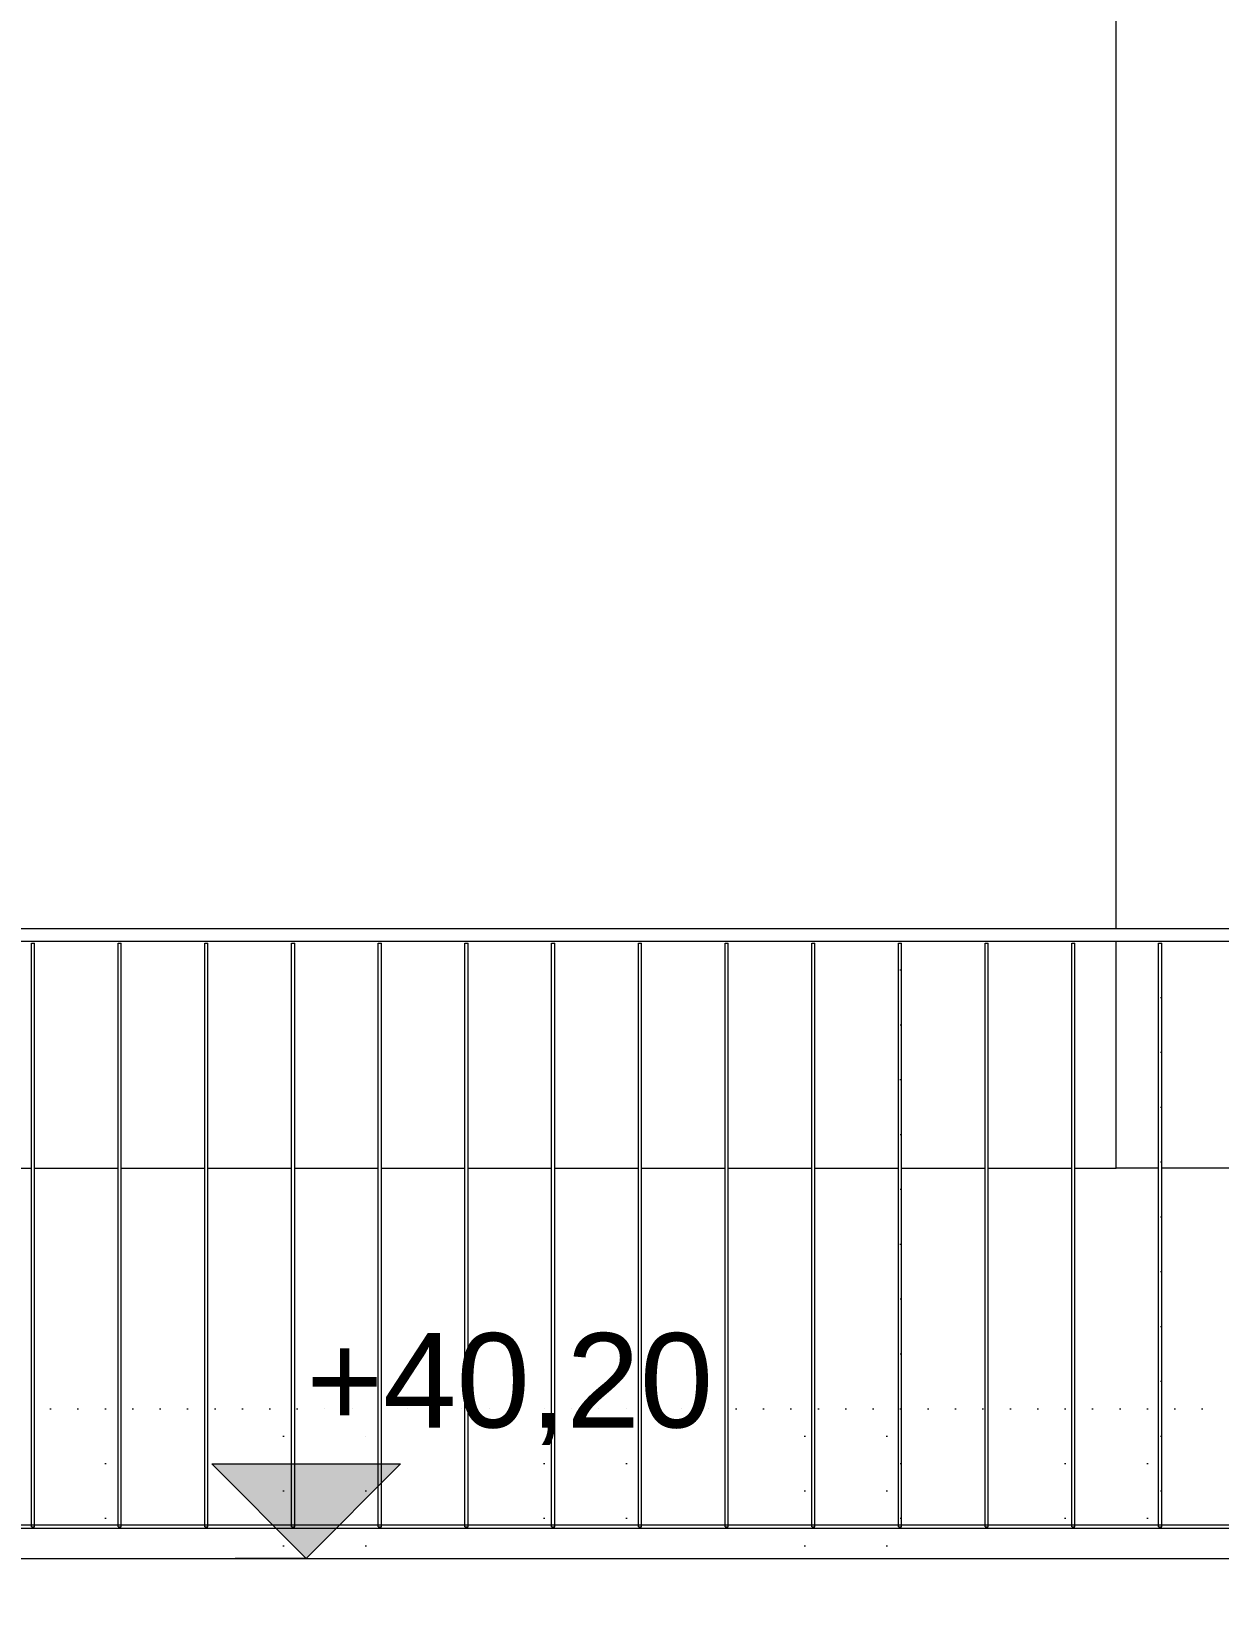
# Model space of a CAD drawing. Header units: metres. Extents: x -111189 to -108577, y -72951 to -72647.
# Drawn here: x -108747.023 to -108745.137, y -72942.056 to -72939.556 of the extents above; entities that cross this region are included whole.
import ezdxf

# ---------------------------------------------------------------- set-up
doc = ezdxf.new("R2010")
doc.units = ezdxf.units.M
doc.header["$MEASUREMENT"] = 0
for name, color, linetype in [('03 - LAJES', 7, 'Continuous'), ('06 - ESCADAS _ GUARDAS', 7, 'Continuous'), ('06 - FORRA', 7, 'Continuous'), ('12 - COTAS GERAIS', 7, 'Continuous')]:
    doc.layers.add(name, color=color, linetype=linetype)
doc.styles.add('ESTILO_GERADO_7', font='')
doc.styles.get('ESTILO_GERADO_7').set_extended_font_data('Helvetica')
doc.dimstyles.new('ESTILO_GERADO__5', dxfattribs={"dimtxt": 0.15, "dimasz": 0.114, "dimexe": 0.18, "dimexo": 0.0625, "dimgap": 0, "dimtad": 1, "dimzin": 0, "dimdsep": 46, "dimtxsty": 'ESTILO_GERADO_7', "dimblk": 'ARROWHEAD_2', "dimblk1": 'ARROWHEAD_2', "dimblk2": 'ARROWHEAD_2', "dimcen": 0.09, "dimse1": 1, "dimse2": 1, "dimclrd": 7, "dimclre": 7, "dimclrt": 7, "dimadec": 0, "dimazin": 0, "dimtfac": 1, "dimtdec": 4, "dimtmove": 0, "dimatfit": 3, "dimfxl": 1, "dimtolj": 1, "dimtzin": 0, "dimarcsym": 0})
pattern_1 = [(360, (-108919.279413, -72941.96242), (0.021783658, 0.043567315), [0, -0.043567315])]

# ---------------------------------------------------------------- blocks, each defined once
blk = doc.blocks.new('Corte Elem_2078_1', base_point=(-108919.2794, -72941.9624))
at = {"layer": '06 - ESCADAS _ GUARDAS', "linetype": 'Continuous', "lineweight": 13}
h = blk.add_hatch(dxfattribs=at)
h.set_pattern_fill('DOTS_0001', color=251, style=0, pattern_type=2)
h.set_pattern_definition(pattern_1)
h.paths.add_polyline_path([(-108746.6095, -72941.9324), (-108746.6045, -72941.9324), (-108746.6045, -72941.0049), (-108746.6095, -72941.0049)])
blk = doc.blocks.new('Corte Elem_2101_1', base_point=(-108919.2794, -72941.9624))
at = {"layer": '06 - ESCADAS _ GUARDAS', "color": 7, "linetype": 'Continuous', "lineweight": 13}
for p, q in [((-108744.4033, -72940.9824), (-108749.4994, -72940.9824)), ((-108744.4087, -72941.0024), (-108749.4794, -72941.0024))]:
    blk.add_line(p, q, dxfattribs=at)
blk = doc.blocks.new('Corte Elem_2136_1', base_point=(-108919.2794, -72941.9624))
at = {"layer": '06 - FORRA', "linetype": 'Continuous', "lineweight": 13}
h = blk.add_hatch(dxfattribs=at)
h.set_pattern_fill('DOTS_0001', color=251, style=0, pattern_type=2)
h.set_pattern_definition(pattern_1)
h.paths.add_polyline_path([(-108745.2322, -72941.3624), (-108745.2994, -72941.3624), (-108745.2994, -72941.3624), (-108745.2322, -72941.3624)])
h = blk.add_hatch(dxfattribs=at)
h.set_pattern_fill('DOTS_0001', color=251, style=0, pattern_type=2)
h.set_pattern_definition(pattern_1)
h.paths.add_polyline_path([(-108745.0945, -72941.3624), (-108745.2272, -72941.3624), (-108745.2272, -72941.3624), (-108745.0945, -72941.3624)])
h = blk.add_hatch(dxfattribs=at)
h.set_pattern_fill('DOTS_0001', color=251, style=0, pattern_type=2)
h.set_pattern_definition(pattern_1)
h.paths.add_polyline_path([(-108746.885, -72941.7182), (-108747.0177, -72941.7182), (-108747.0177, -72941.7485), (-108746.9068, -72941.7485), (-108746.9068, -72941.9299), (-108746.8925, -72941.9299), (-108746.8925, -72941.751), (-108746.8948, -72941.7485), (-108746.885, -72941.7485)])
h = blk.add_hatch(dxfattribs=at)
h.set_pattern_fill('DOTS_0001', color=251, style=0, pattern_type=2)
h.set_pattern_definition(pattern_1)
h.paths.add_polyline_path([(-108746.88, -72941.7182), (-108746.88, -72941.7485), (-108746.7691, -72941.7485), (-108746.7691, -72941.9299), (-108746.7548, -72941.9299), (-108746.7548, -72941.751), (-108746.757, -72941.7485), (-108746.7473, -72941.7485), (-108746.7473, -72941.7182)])
h = blk.add_hatch(dxfattribs=at)
h.set_pattern_fill('DOTS_0001', color=251, style=0, pattern_type=2)
h.set_pattern_definition(pattern_1)
h.paths.add_polyline_path([(-108746.6095, -72941.7182), (-108746.7423, -72941.7182), (-108746.7423, -72941.7485), (-108746.6314, -72941.7485), (-108746.6314, -72941.9299), (-108746.617, -72941.9299), (-108746.617, -72941.751), (-108746.6193, -72941.7485), (-108746.6095, -72941.7485)])
h = blk.add_hatch(dxfattribs=at)
h.set_pattern_fill('DOTS_0001', color=251, style=0, pattern_type=2)
h.set_pattern_definition(pattern_1)
h.paths.add_polyline_path([(-108746.4718, -72941.7182), (-108746.6045, -72941.7182), (-108746.6045, -72941.7485), (-108746.4936, -72941.7485), (-108746.4936, -72941.9299), (-108746.4793, -72941.9299), (-108746.4793, -72941.751), (-108746.4816, -72941.7485), (-108746.4718, -72941.7485)])
h = blk.add_hatch(dxfattribs=at)
h.set_pattern_fill('DOTS_0001', color=251, style=0, pattern_type=2)
h.set_pattern_definition(pattern_1)
h.paths.add_polyline_path([(-108746.3341, -72941.7182), (-108746.4668, -72941.7182), (-108746.4668, -72941.7485), (-108746.3559, -72941.7485), (-108746.3559, -72941.9299), (-108746.3416, -72941.9299), (-108746.3416, -72941.751), (-108746.3438, -72941.7485), (-108746.3341, -72941.7485)])
h = blk.add_hatch(dxfattribs=at)
h.set_pattern_fill('DOTS_0001', color=251, style=0, pattern_type=2)
h.set_pattern_definition(pattern_1)
h.paths.add_polyline_path([(-108746.1963, -72941.7182), (-108746.3291, -72941.7182), (-108746.3291, -72941.7485), (-108746.2182, -72941.7485), (-108746.2182, -72941.9299), (-108746.2038, -72941.9299), (-108746.2038, -72941.751), (-108746.2061, -72941.7485), (-108746.1963, -72941.7485)])
h = blk.add_hatch(dxfattribs=at)
h.set_pattern_fill('DOTS_0001', color=251, style=0, pattern_type=2)
h.set_pattern_definition(pattern_1)
h.paths.add_polyline_path([(-108746.1913, -72941.7485), (-108746.0804, -72941.7485), (-108746.0804, -72941.9299), (-108746.0661, -72941.9299), (-108746.0661, -72941.751), (-108746.0684, -72941.7485), (-108746.0586, -72941.7485), (-108746.0586, -72941.7182), (-108746.1913, -72941.7182)])
h = blk.add_hatch(dxfattribs=at)
h.set_pattern_fill('DOTS_0001', color=251, style=0, pattern_type=2)
h.set_pattern_definition(pattern_1)
h.paths.add_polyline_path([(-108746.0536, -72941.7485), (-108745.9427, -72941.7485), (-108745.9427, -72941.9299), (-108745.9284, -72941.9299), (-108745.9284, -72941.751), (-108745.9306, -72941.7485), (-108745.9209, -72941.7485), (-108745.9209, -72941.7182), (-108746.0536, -72941.7182)])
h = blk.add_hatch(dxfattribs=at)
h.set_pattern_fill('DOTS_0001', color=251, style=0, pattern_type=2)
h.set_pattern_definition(pattern_1)
h.paths.add_polyline_path([(-108745.9159, -72941.7182), (-108745.9159, -72941.7485), (-108745.805, -72941.7485), (-108745.805, -72941.9299), (-108745.7906, -72941.9299), (-108745.7906, -72941.751), (-108745.7929, -72941.7485), (-108745.7831, -72941.7485), (-108745.7831, -72941.7182)])
h = blk.add_hatch(dxfattribs=at)
h.set_pattern_fill('DOTS_0001', color=251, style=0, pattern_type=2)
h.set_pattern_definition(pattern_1)
h.paths.add_polyline_path([(-108745.6454, -72941.7182), (-108745.7781, -72941.7182), (-108745.7781, -72941.7485), (-108745.6672, -72941.7485), (-108745.6672, -72941.9299), (-108745.6529, -72941.9299), (-108745.6529, -72941.751), (-108745.6552, -72941.7485), (-108745.6454, -72941.7485)])
h = blk.add_hatch(dxfattribs=at)
h.set_pattern_fill('DOTS_0001', color=251, style=0, pattern_type=2)
h.set_pattern_definition(pattern_1)
h.paths.add_polyline_path([(-108745.5077, -72941.7182), (-108745.6404, -72941.7182), (-108745.6404, -72941.7485), (-108745.5295, -72941.7485), (-108745.5295, -72941.9299), (-108745.5152, -72941.9299), (-108745.5152, -72941.751), (-108745.5174, -72941.7485), (-108745.5077, -72941.7485)])
h = blk.add_hatch(dxfattribs=at)
h.set_pattern_fill('DOTS_0001', color=251, style=0, pattern_type=2)
h.set_pattern_definition(pattern_1)
h.paths.add_polyline_path([(-108745.3699, -72941.7182), (-108745.5027, -72941.7182), (-108745.5027, -72941.7485), (-108745.3918, -72941.7485), (-108745.3918, -72941.9299), (-108745.3774, -72941.9299), (-108745.3774, -72941.751), (-108745.3797, -72941.7485), (-108745.3699, -72941.7485)])
h = blk.add_hatch(dxfattribs=at)
h.set_pattern_fill('DOTS_0001', color=251, style=0, pattern_type=2)
h.set_pattern_definition(pattern_1)
h.paths.add_polyline_path([(-108745.3649, -72941.7182), (-108745.3649, -72941.7485), (-108745.254, -72941.7485), (-108745.254, -72941.9299), (-108745.2397, -72941.9299), (-108745.2397, -72941.751), (-108745.242, -72941.7485), (-108745.2322, -72941.7485), (-108745.2322, -72941.7182)])
h = blk.add_hatch(dxfattribs=at)
h.set_pattern_fill('DOTS_0001', color=251, style=0, pattern_type=2)
h.set_pattern_definition(pattern_1)
h.paths.add_polyline_path([(-108745.2272, -72941.7485), (-108745.1163, -72941.7485), (-108745.1163, -72941.9299), (-108745.102, -72941.9299), (-108745.102, -72941.751), (-108745.1043, -72941.7485), (-108745.0945, -72941.7485), (-108745.0945, -72941.7182), (-108745.2272, -72941.7182)])
h = blk.add_hatch(dxfattribs=at)
h.set_pattern_fill('DOTS_0001', color=251, style=0, pattern_type=2)
h.set_pattern_definition(pattern_1)
h.paths.add_polyline_path([(-108746.9068, -72941.9349), (-108746.9068, -72941.9824), (-108746.8925, -72941.9824), (-108746.8925, -72941.9349)])
h = blk.add_hatch(dxfattribs=at)
h.set_pattern_fill('DOTS_0001', color=251, style=0, pattern_type=2)
h.set_pattern_definition(pattern_1)
h.paths.add_polyline_path([(-108746.7691, -72941.9824), (-108746.7548, -72941.9824), (-108746.7548, -72941.9349), (-108746.7691, -72941.9349)])
h = blk.add_hatch(dxfattribs=at)
h.set_pattern_fill('DOTS_0001', color=251, style=0, pattern_type=2)
h.set_pattern_definition(pattern_1)
h.paths.add_polyline_path([(-108746.617, -72941.9349), (-108746.6314, -72941.9349), (-108746.6314, -72941.9824), (-108746.617, -72941.9824)])
h = blk.add_hatch(dxfattribs=at)
h.set_pattern_fill('DOTS_0001', color=251, style=0, pattern_type=2)
h.set_pattern_definition(pattern_1)
h.paths.add_polyline_path([(-108746.4793, -72941.9349), (-108746.4936, -72941.9349), (-108746.4936, -72941.9824), (-108746.4793, -72941.9824)])
h = blk.add_hatch(dxfattribs=at)
h.set_pattern_fill('DOTS_0001', color=251, style=0, pattern_type=2)
h.set_pattern_definition(pattern_1)
h.paths.add_polyline_path([(-108746.3559, -72941.9824), (-108746.3416, -72941.9824), (-108746.3416, -72941.9349), (-108746.3559, -72941.9349)])
h = blk.add_hatch(dxfattribs=at)
h.set_pattern_fill('DOTS_0001', color=251, style=0, pattern_type=2)
h.set_pattern_definition(pattern_1)
h.paths.add_polyline_path([(-108746.2182, -72941.9349), (-108746.2182, -72941.9824), (-108746.2038, -72941.9824), (-108746.2038, -72941.9349)])
h = blk.add_hatch(dxfattribs=at)
h.set_pattern_fill('DOTS_0001', color=251, style=0, pattern_type=2)
h.set_pattern_definition(pattern_1)
h.paths.add_polyline_path([(-108746.0804, -72941.9349), (-108746.0804, -72941.9824), (-108746.0661, -72941.9824), (-108746.0661, -72941.9349)])
h = blk.add_hatch(dxfattribs=at)
h.set_pattern_fill('DOTS_0001', color=251, style=0, pattern_type=2)
h.set_pattern_definition(pattern_1)
h.paths.add_polyline_path([(-108745.9284, -72941.9349), (-108745.9427, -72941.9349), (-108745.9427, -72941.9824), (-108745.9284, -72941.9824)])
h = blk.add_hatch(dxfattribs=at)
h.set_pattern_fill('DOTS_0001', color=251, style=0, pattern_type=2)
h.set_pattern_definition(pattern_1)
h.paths.add_polyline_path([(-108745.805, -72941.9824), (-108745.7906, -72941.9824), (-108745.7906, -72941.9349), (-108745.805, -72941.9349)])
h = blk.add_hatch(dxfattribs=at)
h.set_pattern_fill('DOTS_0001', color=251, style=0, pattern_type=2)
h.set_pattern_definition(pattern_1)
h.paths.add_polyline_path([(-108745.6529, -72941.9349), (-108745.6672, -72941.9349), (-108745.6672, -72941.9824), (-108745.6529, -72941.9824)])
h = blk.add_hatch(dxfattribs=at)
h.set_pattern_fill('DOTS_0001', color=251, style=0, pattern_type=2)
h.set_pattern_definition(pattern_1)
h.paths.add_polyline_path([(-108745.5152, -72941.9349), (-108745.5295, -72941.9349), (-108745.5295, -72941.9824), (-108745.5152, -72941.9824)])
h = blk.add_hatch(dxfattribs=at)
h.set_pattern_fill('DOTS_0001', color=251, style=0, pattern_type=2)
h.set_pattern_definition(pattern_1)
h.paths.add_polyline_path([(-108745.3918, -72941.9349), (-108745.3918, -72941.9824), (-108745.3774, -72941.9824), (-108745.3774, -72941.9349)])
h = blk.add_hatch(dxfattribs=at)
h.set_pattern_fill('DOTS_0001', color=251, style=0, pattern_type=2)
h.set_pattern_definition(pattern_1)
h.paths.add_polyline_path([(-108745.254, -72941.9349), (-108745.254, -72941.9824), (-108745.2397, -72941.9824), (-108745.2397, -72941.9349)])
at = {"layer": '06 - FORRA', "color": 7, "linetype": 'Continuous', "lineweight": 13}
for p, q in [((-108747.1554, -72941.3624), (-108747.0227, -72941.3624)), ((-108747.0177, -72941.3624), (-108746.885, -72941.3624)), ((-108746.88, -72941.3624), (-108746.7473, -72941.3624)), ((-108746.7423, -72941.3624), (-108746.6095, -72941.3624)), ((-108746.6045, -72941.3624), (-108746.4718, -72941.3624)), ((-108746.4668, -72941.3624), (-108746.3341, -72941.3624)), ((-108746.3291, -72941.3624), (-108746.1963, -72941.3624)), ((-108746.1913, -72941.3624), (-108746.0586, -72941.3624)), ((-108746.0536, -72941.3624), (-108745.9209, -72941.3624)), ((-108745.9159, -72941.3624), (-108745.7831, -72941.3624)), ((-108745.7781, -72941.3624), (-108745.6454, -72941.3624)), ((-108745.6404, -72941.3624), (-108745.5077, -72941.3624)), ((-108745.5027, -72941.3624), (-108745.3699, -72941.3624)), ((-108745.3649, -72941.3624), (-108745.2994, -72941.3624))]:
    blk.add_line(p, q, dxfattribs=at)
blk = doc.blocks.new('Corte Elem_2193_1', base_point=(-108919.2794, -72941.9624))
at = {"layer": '06 - FORRA', "color": 7, "linetype": 'Continuous', "lineweight": 13}
for p, q in [((-108745.2994, -72940.9824), (-108745.2994, -72936.1412)), ((-108745.2994, -72941.3624), (-108745.2994, -72941.0024)), ((-108745.2322, -72941.3624), (-108745.2994, -72941.3624)), ((-108745.0945, -72941.3624), (-108745.2272, -72941.3624))]:
    blk.add_line(p, q, dxfattribs=at)
blk = doc.blocks.new('Corte Elem_2206_1', base_point=(-108919.2794, -72941.9624))
at = {"layer": '06 - ESCADAS _ GUARDAS', "color": 7, "linetype": 'Continuous', "lineweight": 13}
for p, q in [((-108744.404, -72941.9349), (-108749.4794, -72941.9349)), ((-108747.0227, -72941.9299), (-108747.1554, -72941.9299)), ((-108747.0177, -72941.9299), (-108747.0227, -72941.9299)), ((-108746.885, -72941.9299), (-108747.0177, -72941.9299)), ((-108746.88, -72941.9299), (-108746.885, -72941.9299)), ((-108746.7473, -72941.9299), (-108746.88, -72941.9299)), ((-108746.7423, -72941.9299), (-108746.7473, -72941.9299)), ((-108746.6095, -72941.9299), (-108746.7423, -72941.9299)), ((-108746.6045, -72941.9299), (-108746.6095, -72941.9299)), ((-108746.4718, -72941.9299), (-108746.6045, -72941.9299)), ((-108746.4668, -72941.9299), (-108746.4718, -72941.9299)), ((-108746.3341, -72941.9299), (-108746.4668, -72941.9299)), ((-108746.3291, -72941.9299), (-108746.3341, -72941.9299)), ((-108746.1963, -72941.9299), (-108746.3291, -72941.9299)), ((-108746.1913, -72941.9299), (-108746.1963, -72941.9299)), ((-108746.0586, -72941.9299), (-108746.1913, -72941.9299)), ((-108746.0536, -72941.9299), (-108746.0586, -72941.9299)), ((-108745.9209, -72941.9299), (-108746.0536, -72941.9299)), ((-108745.9159, -72941.9299), (-108745.9209, -72941.9299)), ((-108745.7831, -72941.9299), (-108745.9159, -72941.9299)), ((-108745.7781, -72941.9299), (-108745.7831, -72941.9299)), ((-108745.6454, -72941.9299), (-108745.7781, -72941.9299)), ((-108745.6404, -72941.9299), (-108745.6454, -72941.9299)), ((-108745.5077, -72941.9299), (-108745.6404, -72941.9299)), ((-108745.5027, -72941.9299), (-108745.5077, -72941.9299)), ((-108745.3699, -72941.9299), (-108745.5027, -72941.9299)), ((-108745.3649, -72941.9299), (-108745.3699, -72941.9299)), ((-108745.2322, -72941.9299), (-108745.3649, -72941.9299)), ((-108745.2272, -72941.9299), (-108745.2322, -72941.9299)), ((-108745.0945, -72941.9299), (-108745.2272, -72941.9299))]:
    blk.add_line(p, q, dxfattribs=at)
blk = doc.blocks.new('Corte Elem_2210_1', base_point=(-108919.2794, -72941.9624))
at = {"layer": '03 - LAJES', "color": 7, "linetype": 'Continuous', "lineweight": 13}
blk.add_line((-108749.4994, -72941.9824), (-108744.3894, -72941.9824), dxfattribs=at)
blk = doc.blocks.new('Corte Elem_2228_1', base_point=(-108919.2794, -72941.9624))
at = {"layer": '06 - ESCADAS _ GUARDAS', "linetype": 'Continuous', "lineweight": 13}
h = blk.add_hatch(dxfattribs=at)
h.set_pattern_fill('DOTS_0001', color=251, style=0, pattern_type=2)
h.set_pattern_definition(pattern_1)
h.paths.add_polyline_path([(-108745.5077, -72941.9324), (-108745.5027, -72941.9324), (-108745.5027, -72941.0049), (-108745.5077, -72941.0049)])
blk = doc.blocks.new('Corte Elem_2229_1', base_point=(-108919.2794, -72941.9624))
at = {"layer": '06 - ESCADAS _ GUARDAS', "linetype": 'Continuous', "lineweight": 13}
h = blk.add_hatch(dxfattribs=at)
h.set_pattern_fill('DOTS_0001', color=251, style=0, pattern_type=2)
h.set_pattern_definition(pattern_1)
h.paths.add_polyline_path([(-108745.6454, -72941.9324), (-108745.6404, -72941.9324), (-108745.6404, -72941.0049), (-108745.6454, -72941.0049)])
blk = doc.blocks.new('Corte Elem_2242_1', base_point=(-108919.2794, -72941.9624))
at = {"layer": '06 - ESCADAS _ GUARDAS', "color": 7, "linetype": 'Continuous', "lineweight": 13}
for p, q in [((-108745.2322, -72941.0049), (-108745.2272, -72941.0049)), ((-108745.2322, -72941.9299), (-108745.2322, -72941.0049)), ((-108745.2272, -72941.9299), (-108745.2272, -72941.0049)), ((-108745.2322, -72941.9324), (-108745.2322, -72941.9299)), ((-108745.2322, -72941.9324), (-108745.2272, -72941.9324)), ((-108745.2272, -72941.9324), (-108745.2272, -72941.9299))]:
    blk.add_line(p, q, dxfattribs=at)
blk = doc.blocks.new('Corte Elem_2243_1', base_point=(-108919.2794, -72941.9624))
at = {"layer": '06 - ESCADAS _ GUARDAS', "color": 7, "linetype": 'Continuous', "lineweight": 13}
for p, q in [((-108745.3699, -72941.0049), (-108745.3649, -72941.0049)), ((-108745.3699, -72941.9299), (-108745.3699, -72941.0049)), ((-108745.3649, -72941.9299), (-108745.3649, -72941.0049)), ((-108745.3699, -72941.9324), (-108745.3699, -72941.9299)), ((-108745.3699, -72941.9324), (-108745.3649, -72941.9324)), ((-108745.3649, -72941.9324), (-108745.3649, -72941.9299))]:
    blk.add_line(p, q, dxfattribs=at)
blk = doc.blocks.new('Corte Elem_2244_1', base_point=(-108919.2794, -72941.9624))
at = {"layer": '06 - ESCADAS _ GUARDAS', "color": 7, "linetype": 'Continuous', "lineweight": 13}
for p, q in [((-108745.5077, -72941.0049), (-108745.5027, -72941.0049)), ((-108745.5077, -72941.9299), (-108745.5077, -72941.0049)), ((-108745.5027, -72941.9299), (-108745.5027, -72941.0049)), ((-108745.5077, -72941.9324), (-108745.5077, -72941.9299)), ((-108745.5077, -72941.9324), (-108745.5027, -72941.9324)), ((-108745.5027, -72941.9324), (-108745.5027, -72941.9299))]:
    blk.add_line(p, q, dxfattribs=at)
blk = doc.blocks.new('Corte Elem_2245_1', base_point=(-108919.2794, -72941.9624))
at = {"layer": '06 - ESCADAS _ GUARDAS', "color": 7, "linetype": 'Continuous', "lineweight": 13}
for p, q in [((-108745.6454, -72941.0049), (-108745.6404, -72941.0049)), ((-108745.6454, -72941.9299), (-108745.6454, -72941.0049)), ((-108745.6404, -72941.9299), (-108745.6404, -72941.0049)), ((-108745.6454, -72941.9324), (-108745.6454, -72941.9299)), ((-108745.6454, -72941.9324), (-108745.6404, -72941.9324)), ((-108745.6404, -72941.9324), (-108745.6404, -72941.9299))]:
    blk.add_line(p, q, dxfattribs=at)
blk = doc.blocks.new('Corte Elem_2246_1', base_point=(-108919.2794, -72941.9624))
at = {"layer": '06 - ESCADAS _ GUARDAS', "color": 7, "linetype": 'Continuous', "lineweight": 13}
for p, q in [((-108745.7831, -72941.0049), (-108745.7781, -72941.0049)), ((-108745.7831, -72941.9299), (-108745.7831, -72941.0049)), ((-108745.7781, -72941.9299), (-108745.7781, -72941.0049)), ((-108745.7831, -72941.9324), (-108745.7831, -72941.9299)), ((-108745.7831, -72941.9324), (-108745.7781, -72941.9324)), ((-108745.7781, -72941.9324), (-108745.7781, -72941.9299))]:
    blk.add_line(p, q, dxfattribs=at)
blk = doc.blocks.new('Corte Elem_2247_1', base_point=(-108919.2794, -72941.9624))
at = {"layer": '06 - ESCADAS _ GUARDAS', "color": 7, "linetype": 'Continuous', "lineweight": 13}
for p, q in [((-108745.9209, -72941.0049), (-108745.9159, -72941.0049)), ((-108745.9209, -72941.9299), (-108745.9209, -72941.0049)), ((-108745.9159, -72941.9299), (-108745.9159, -72941.0049)), ((-108745.9209, -72941.9324), (-108745.9209, -72941.9299)), ((-108745.9209, -72941.9324), (-108745.9159, -72941.9324)), ((-108745.9159, -72941.9324), (-108745.9159, -72941.9299))]:
    blk.add_line(p, q, dxfattribs=at)
blk = doc.blocks.new('Corte Elem_2248_1', base_point=(-108919.2794, -72941.9624))
at = {"layer": '06 - ESCADAS _ GUARDAS', "color": 7, "linetype": 'Continuous', "lineweight": 13}
for p, q in [((-108746.0586, -72941.0049), (-108746.0536, -72941.0049)), ((-108746.0586, -72941.9299), (-108746.0586, -72941.0049)), ((-108746.0536, -72941.9299), (-108746.0536, -72941.0049)), ((-108746.0586, -72941.9324), (-108746.0586, -72941.9299)), ((-108746.0586, -72941.9324), (-108746.0536, -72941.9324)), ((-108746.0536, -72941.9324), (-108746.0536, -72941.9299))]:
    blk.add_line(p, q, dxfattribs=at)
blk = doc.blocks.new('Corte Elem_2249_1', base_point=(-108919.2794, -72941.9624))
at = {"layer": '06 - ESCADAS _ GUARDAS', "linetype": 'Continuous', "lineweight": 13}
h = blk.add_hatch(dxfattribs=at)
h.set_pattern_fill('DOTS_0001', color=251, style=0, pattern_type=2)
h.set_pattern_definition(pattern_1)
h.paths.add_polyline_path([(-108746.1963, -72941.9324), (-108746.1913, -72941.9324), (-108746.1913, -72941.0049), (-108746.1963, -72941.0049)])
at = {"layer": '06 - ESCADAS _ GUARDAS', "color": 7, "linetype": 'Continuous', "lineweight": 13}
for p, q in [((-108746.1963, -72941.0049), (-108746.1913, -72941.0049)), ((-108746.1963, -72941.9299), (-108746.1963, -72941.0049)), ((-108746.1913, -72941.9299), (-108746.1913, -72941.0049)), ((-108746.1963, -72941.9324), (-108746.1963, -72941.9299)), ((-108746.1963, -72941.9324), (-108746.1913, -72941.9324)), ((-108746.1913, -72941.9324), (-108746.1913, -72941.9299))]:
    blk.add_line(p, q, dxfattribs=at)
blk = doc.blocks.new('Corte Elem_2250_1', base_point=(-108919.2794, -72941.9624))
at = {"layer": '06 - ESCADAS _ GUARDAS', "color": 7, "linetype": 'Continuous', "lineweight": 13}
for p, q in [((-108746.3341, -72941.0049), (-108746.3291, -72941.0049)), ((-108746.3341, -72941.9299), (-108746.3341, -72941.0049)), ((-108746.3291, -72941.9299), (-108746.3291, -72941.0049)), ((-108746.3341, -72941.9324), (-108746.3341, -72941.9299)), ((-108746.3341, -72941.9324), (-108746.3291, -72941.9324)), ((-108746.3291, -72941.9324), (-108746.3291, -72941.9299))]:
    blk.add_line(p, q, dxfattribs=at)
blk = doc.blocks.new('Corte Elem_2251_1', base_point=(-108919.2794, -72941.9624))
at = {"layer": '06 - ESCADAS _ GUARDAS', "color": 7, "linetype": 'Continuous', "lineweight": 13}
for p, q in [((-108746.4718, -72941.0049), (-108746.4668, -72941.0049)), ((-108746.4718, -72941.9299), (-108746.4718, -72941.0049)), ((-108746.4668, -72941.9299), (-108746.4668, -72941.0049)), ((-108746.4718, -72941.9324), (-108746.4718, -72941.9299)), ((-108746.4718, -72941.9324), (-108746.4668, -72941.9324)), ((-108746.4668, -72941.9324), (-108746.4668, -72941.9299))]:
    blk.add_line(p, q, dxfattribs=at)
blk = doc.blocks.new('Corte Elem_2252_1', base_point=(-108919.2794, -72941.9624))
at = {"layer": '06 - ESCADAS _ GUARDAS', "color": 7, "linetype": 'Continuous', "lineweight": 13}
for p, q in [((-108746.6095, -72941.0049), (-108746.6045, -72941.0049)), ((-108746.6095, -72941.9299), (-108746.6095, -72941.0049)), ((-108746.6045, -72941.9299), (-108746.6045, -72941.0049)), ((-108746.6095, -72941.9324), (-108746.6095, -72941.9299)), ((-108746.6095, -72941.9324), (-108746.6045, -72941.9324)), ((-108746.6045, -72941.9324), (-108746.6045, -72941.9299))]:
    blk.add_line(p, q, dxfattribs=at)
blk = doc.blocks.new('Corte Elem_2253_1', base_point=(-108919.2794, -72941.9624))
at = {"layer": '06 - ESCADAS _ GUARDAS', "color": 7, "linetype": 'Continuous', "lineweight": 13}
for p, q in [((-108746.7473, -72941.0049), (-108746.7423, -72941.0049)), ((-108746.7473, -72941.9299), (-108746.7473, -72941.0049)), ((-108746.7423, -72941.9299), (-108746.7423, -72941.0049)), ((-108746.7473, -72941.9324), (-108746.7473, -72941.9299)), ((-108746.7473, -72941.9324), (-108746.7423, -72941.9324)), ((-108746.7423, -72941.9324), (-108746.7423, -72941.9299))]:
    blk.add_line(p, q, dxfattribs=at)
blk = doc.blocks.new('Corte Elem_2254_1', base_point=(-108919.2794, -72941.9624))
at = {"layer": '06 - ESCADAS _ GUARDAS', "color": 7, "linetype": 'Continuous', "lineweight": 13}
for p, q in [((-108746.885, -72941.0049), (-108746.88, -72941.0049)), ((-108746.885, -72941.9299), (-108746.885, -72941.0049)), ((-108746.88, -72941.9299), (-108746.88, -72941.0049)), ((-108746.885, -72941.9324), (-108746.885, -72941.9299)), ((-108746.885, -72941.9324), (-108746.88, -72941.9324)), ((-108746.88, -72941.9324), (-108746.88, -72941.9299))]:
    blk.add_line(p, q, dxfattribs=at)
blk = doc.blocks.new('Corte Elem_2255_1', base_point=(-108919.2794, -72941.9624))
at = {"layer": '06 - ESCADAS _ GUARDAS', "color": 7, "linetype": 'Continuous', "lineweight": 13}
for p, q in [((-108747.0227, -72941.0049), (-108747.0177, -72941.0049)), ((-108747.0227, -72941.9299), (-108747.0227, -72941.0049)), ((-108747.0177, -72941.9299), (-108747.0177, -72941.0049)), ((-108747.0227, -72941.9324), (-108747.0227, -72941.9299)), ((-108747.0227, -72941.9324), (-108747.0177, -72941.9324)), ((-108747.0177, -72941.9324), (-108747.0177, -72941.9299))]:
    blk.add_line(p, q, dxfattribs=at)
blk = doc.blocks.new('Corte Elem_2332_1', base_point=(-108919.2794, -72941.9624))
at = {"layer": '06 - ESCADAS _ GUARDAS', "linetype": 'Continuous', "lineweight": 13}
h = blk.add_hatch(dxfattribs=at)
h.set_pattern_fill('DOTS_0001', color=251, style=0, pattern_type=2)
h.set_pattern_definition(pattern_1)
h.paths.add_polyline_path([(-108745.2322, -72941.9324), (-108745.2272, -72941.9324), (-108745.2272, -72941.0049), (-108745.2322, -72941.0049)])
blk = doc.blocks.new('Corte Elem_2334_1', base_point=(-108919.2794, -72941.9624))
at = {"layer": '06 - ESCADAS _ GUARDAS', "linetype": 'Continuous', "lineweight": 13}
h = blk.add_hatch(dxfattribs=at)
h.set_pattern_fill('DOTS_0001', color=251, style=0, pattern_type=2)
h.set_pattern_definition(pattern_1)
h.paths.add_polyline_path([(-108745.7831, -72941.9324), (-108745.7781, -72941.9324), (-108745.7781, -72941.0049), (-108745.7831, -72941.0049)])
blk = doc.blocks.new('Corte Elem_2335_1', base_point=(-108919.2794, -72941.9624))
at = {"layer": '06 - ESCADAS _ GUARDAS', "linetype": 'Continuous', "lineweight": 13}
h = blk.add_hatch(dxfattribs=at)
h.set_pattern_fill('DOTS_0001', color=251, style=0, pattern_type=2)
h.set_pattern_definition(pattern_1)
h.paths.add_polyline_path([(-108745.9209, -72941.9324), (-108745.9159, -72941.9324), (-108745.9159, -72941.0049), (-108745.9209, -72941.0049)])
blk = doc.blocks.new('Corte Elem_2338_1', base_point=(-108919.2794, -72941.9624))
at = {"layer": '06 - ESCADAS _ GUARDAS', "linetype": 'Continuous', "lineweight": 13}
h = blk.add_hatch(dxfattribs=at)
h.set_pattern_fill('DOTS_0001', color=251, style=0, pattern_type=2)
h.set_pattern_definition(pattern_1)
h.paths.add_polyline_path([(-108746.7473, -72941.9324), (-108746.7423, -72941.9324), (-108746.7423, -72941.0049), (-108746.7473, -72941.0049)])
blk = doc.blocks.new('Cota_37_1', base_point=(-108746.5864, -72941.9824))
at = {"layer": '12 - COTAS GERAIS', "linetype": 'Continuous', "lineweight": 5}
blk.add_hatch(color=7, dxfattribs=at).paths.add_polyline_path([(-108746.5864, -72941.9824), (-108746.4364, -72941.8324), (-108746.7364, -72941.8324)])
at = {"layer": '12 - COTAS GERAIS', "color": 7, "linetype": 'Continuous', "lineweight": 5}
for p, q in [((-108746.5864, -72941.9824), (-108746.7364, -72941.8324)), ((-108746.7364, -72941.8324), (-108746.4364, -72941.8324)), ((-108746.4364, -72941.8324), (-108746.5864, -72941.9824)), ((-108746.5864, -72941.9824), (-108746.6989, -72941.9824)), ((-108746.5864, -72941.9824), (-108746.4739, -72941.9824))]:
    blk.add_line(p, q, dxfattribs=at)
at = {"layer": '12 - COTAS GERAIS', "color": 7, "lineweight": 5, "insert": (-108746.5864, -72941.8024), "char_height": 0.15, "attachment_point": 7, "style": 'ESTILO_GERADO_7'}
blk.add_mtext('\\A1;{\\pql;\\fHelvetica|b0|i0|c0|p0;\\W1.000000;+40,20}', dxfattribs=at)
blk = doc.blocks.new('*D3129', base_point=(-108919.2794, -72941.9624))
at = {"layer": '12 - COTAS GERAIS', "color": 7, "linetype": 'Continuous', "lineweight": 5, "transparency": 16777216}
for p, q in [((-108743.4192, -72934.2103), (-108743.4192, -72934.137)), ((-108743.3442, -72934.2536), (-108743.4942, -72934.167)), ((-108743.3067, -72934.2103), (-108743.5317, -72934.2103)), ((-108743.4192, -72941.9824), (-108743.4192, -72934.2103)), ((-108743.4942, -72941.9391), (-108743.3442, -72942.0257)), ((-108743.3067, -72941.9824), (-108743.5317, -72941.9824)), ((-108743.4192, -72942.0558), (-108743.4192, -72941.9824))]:
    blk.add_line(p, q, dxfattribs=at)
at = {"layer": '12 - COTAS GERAIS', "color": 7, "lineweight": 5, "transparency": 16777216, "insert": (-108743.4492, -72938.3025), "char_height": 0.15, "attachment_point": 7, "rotation": 90, "style": 'ESTILO_GERADO_7'}
blk.add_mtext('\\A1;{\\pql;\\fHelvetica|b0|i0|c0|p0;\\W1.000000;7,77}', dxfattribs=at)
blk = doc.blocks.new('ARROWHEAD_2')
at = {"color": 0, "linetype": 'Continuous', "lineweight": 0}
for p, q in [((-0.378, -0.655), (0.378, 0.655)), ((0, 0), (-1, 0))]:
    blk.add_line(p, q, dxfattribs=at)

msp = doc.modelspace()

# ---------------------------------------------------------------- block references
at = {"layer": '03 - LAJES', "lineweight": 0}
msp.add_blockref('Corte Elem_2210_1', (-108919.2794, -72941.9624), dxfattribs=at)
at = {"layer": '06 - ESCADAS _ GUARDAS', "lineweight": 0}
for name in ['Corte Elem_2101_1', 'Corte Elem_2255_1', 'Corte Elem_2254_1', 'Corte Elem_2253_1', 'Corte Elem_2338_1', 'Corte Elem_2078_1', 'Corte Elem_2252_1', 'Corte Elem_2251_1', 'Corte Elem_2250_1', 'Corte Elem_2249_1', 'Corte Elem_2248_1', 'Corte Elem_2247_1', 'Corte Elem_2335_1', 'Corte Elem_2246_1', 'Corte Elem_2334_1', 'Corte Elem_2229_1', 'Corte Elem_2245_1', 'Corte Elem_2228_1', 'Corte Elem_2244_1', 'Corte Elem_2243_1', 'Corte Elem_2242_1', 'Corte Elem_2332_1', 'Corte Elem_2206_1']:
    msp.add_blockref(name, (-108919.2794, -72941.9624), dxfattribs=at)
at = {"layer": '06 - FORRA', "lineweight": 0}
for name in ['Corte Elem_2193_1', 'Corte Elem_2136_1']:
    msp.add_blockref(name, (-108919.2794, -72941.9624), dxfattribs=at)
at = {"layer": '12 - COTAS GERAIS', "color": 7, "linetype": 'Continuous', "lineweight": 5}
msp.add_blockref('Cota_37_1', (-108746.5864, -72941.9824), dxfattribs=at)

# ---------------------------------------------------------------- dimensions: what is measured, and where the dimension line sits
dim = msp.add_linear_dim(base=(-108743.4192, -72934.2103), p1=(-108749.5944, -72941.9824), p2=(-108744.7283, -72934.2103), angle=90, dimstyle='ESTILO_GERADO__5', dxfattribs=at)
dim.commit()
dim.dimension.update_dxf_attribs({"geometry": '*D3129', "text_midpoint": (-108743.5242, -72938.1083), "dimtype": 160, "text_rotation": 90})

doc.saveas('drawing.dxf')
